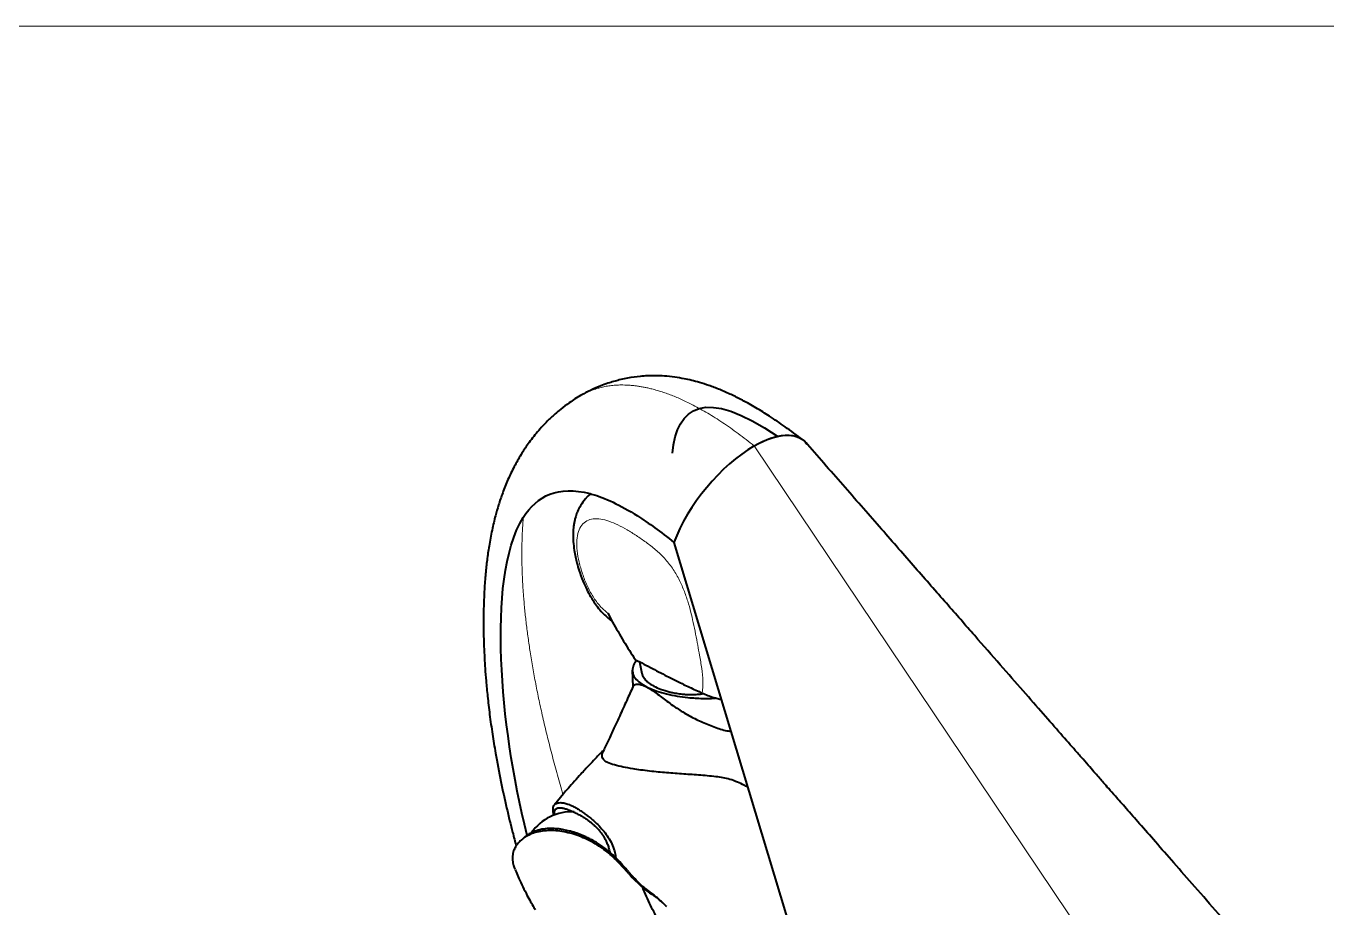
# Model space of a CAD drawing. Header units: millimetres. Extents: x 19 to 296, y 1 to 200.
# Drawn here: x 164.7 to 247.7, y 143.8 to 200 of the extents above; entities that cross this region are included whole.
import ezdxf

# ---------------------------------------------------------------- set-up
doc = ezdxf.new("R2010")
doc.units = ezdxf.units.MM
doc.header["$LTSCALE"] = 12.7
for name, color, linetype, lineweight in [('BORDER_FRAME', 7, 'Continuous', 15), ('TANGENT_LINES', 7, 'Continuous', 15), ('Visible', 7, 'Continuous', 40)]:
    doc.layers.add(name, color=color, linetype=linetype, lineweight=lineweight)

msp = doc.modelspace()

# ---------------------------------------------------------------- linework, layer by layer
at = {"layer": 'BORDER_FRAME'}
msp.add_line((19.474, 200), (296.474, 200), dxfattribs=at)
at = {"layer": 'TANGENT_LINES'}
msp.add_line((211.145, 173.22), (232.897, 140.876), dxfattribs=at)
msp.add_arc((201.379, 168.991), 1.306, 117.4431, 136.23496, dxfattribs=at)
for points, degree, knots in [([(200.071, 176.429), (200.092, 176.442), (200.113, 176.454), (200.135, 176.466), (200.156, 176.478), (200.178, 176.489), (200.195, 176.499), (200.213, 176.508), (200.23, 176.517), (200.248, 176.527), (200.265, 176.536), (201.768, 177.316), (203.625, 177.455), (205.824, 176.873), (208.343, 175.488), (211.145, 173.22)], 5, [0.08481352, 0.08481352, 0.08481352, 0.08481352, 0.08481352, 0.08481352, 0.08602579, 0.08602579, 0.08602579, 0.08602579, 0.08602579, 0.08700812, 0.08700812, 0.08700812, 0.08700812, 0.08700812, 0.17083931, 0.17083931, 0.17083931, 0.17083931, 0.17083931, 0.17083931]), ([(201.816, 162.552), (201.645, 162.696), (201.293, 162.992), (200.853, 163.616), (200.481, 164.316), (200.188, 165.058), (199.975, 165.805), (199.845, 166.53), (199.814, 167.199), (199.91, 167.762), (200.132, 168.19), (200.47, 168.46), (200.887, 168.592), (201.37, 168.579), (201.899, 168.429), (202.46, 168.188), (203.046, 167.874), (203.647, 167.503), (204.256, 167.08), (204.866, 166.612), (205.448, 166.068), (205.945, 165.432), (206.351, 164.742), (206.669, 164.036), (206.923, 163.297), (207.127, 162.589), (207.424, 161.21), (207.658, 159.906), (207.806, 159.046), (207.904, 158.214), (207.858, 157.707), (207.836, 157.459)], 3, [0, 0, 0, 0, 0.033289, 0.068467, 0.104534, 0.140669, 0.176336, 0.211074, 0.244127, 0.274517, 0.302159, 0.32826, 0.354628, 0.382489, 0.412377, 0.444, 0.47697, 0.510977, 0.545797, 0.581276, 0.617318, 0.653623, 0.689756, 0.725471, 0.760665, 0.795362, 0.843494, 0.890592, 0.928271, 0.964865, 1, 1, 1, 1])]:
    msp.add_open_spline(points, degree=degree, knots=knots, dxfattribs=at)
msp.add_open_spline([(198.954, 151.018), (197.737, 155.123), (196.853, 159.023), (196.328, 162.636), (196.183, 165.874), (196.426, 168.649)], degree=5, dxfattribs=at)
at = {"layer": 'Visible'}
for p, q in [((200.071, 176.429), (199.716, 176.214)), ((200.189, 176.496), (200.071, 176.429)), ((200.282, 176.548), (200.189, 176.496)), ((214.545, 173.317), (214.456, 173.419)), ((200.436, 169.894), (200.378, 169.83)), ((206.03, 167.068), (218.782, 124.73)), ((201.816, 162.552), (202.119, 161.99)), ((203.581, 159.589), (203.976, 159.38)), ((203.835, 159.456), (203.993, 158.705)), ((203.377, 158.914), (203.408, 157.856)), ((203.43, 157.903), (203.409, 157.856)), ((207.822, 157.413), (207.915, 157.427)), ((207.836, 157.459), (207.911, 157.426)), ((208.968, 157.08), (209.039, 157.068)), ((201.574, 153.853), (201.501, 153.693)), ((198.986, 151.032), (198.407, 150.337)), ((198.545, 148.806), (198.473, 148.812)), ((196.664, 148.389), (196.524, 148.281)), ((203.194, 145.994), (203.16, 145.933)), ((204.751, 144.544), (204.686, 144.632))]:
    msp.add_line(p, q, dxfattribs=at)
for centre, radius, start, end in [((206.917, 164.113), 8.684, 135.77245, 138.20918), ((229.924, 177.276), 31.73, 208.79958, 213.87648), ((210.278, 162.752), 5.828, 246.04058, 254.03391), ((209.642, 160.618), 3.602, 254.42781, 259.21457), ((199.518, 146.741), 3.15, 87.16982, 145.10873), ((197.882, 146.66), 2.115, 116.79717, 125.16595), ((197.674, 142.322), 6.56, 44.93781, 49.42052), ((195.229, 139.881), 10.015, 42.13798, 44.94331), ((211.079, 152.988), 10.605, 221.6966, 228.44798), ((210.298, 153.016), 10.127, 231.86275, 236.78374), ((200.229, 138.425), 7.608, 47.91751, 53.53368), ((200.99, 139.279), 6.465, 44.8589, 47.85126)]:
    msp.add_arc(centre, radius, start, end, dxfattribs=at)
at = {"layer": 'Visible', "extrusion": (0, 0, -1)}
for end_param in [3.257089, 3.224893]:
    msp.add_ellipse((210.253, 168.607), major_axis=(-4.03, -4.98), ratio=0.452361, start_param=2.274929, end_param=end_param, dxfattribs=at)
at = {"layer": 'Visible'}
msp.add_ellipse((210.253, 168.607), major_axis=(4.03, 4.98), ratio=0.452361, start_param=0.866663, end_param=2.216145, dxfattribs=at)
msp.add_ellipse((210.253, 168.607), major_axis=(4.03, 4.98), ratio=0.452361, start_param=0.866663, end_param=2.216145, dxfattribs=at)
for points, degree in [([(119.177, 174.538), (196.233, 159.062), (204.53, 61.552), (50.993, 92.388), (41.133, 208.268), (88.415, 198.771)], 5), ([(205.933, 172.759), (206.244, 175.759), (207.958, 177.014), (212.649, 173.832)], 3)]:
    msp.add_open_spline(points, degree=degree, dxfattribs=at)
for points, knots in [([(214.254, 173.61), (213.872, 173.895), (213.139, 174.442), (212.143, 175.111), (211.277, 175.649), (210.402, 176.139), (209.693, 176.492), (208.959, 176.818), (208.271, 177.078), (207.678, 177.267), (207.164, 177.402), (206.673, 177.509), (206.081, 177.611), (205.428, 177.681), (204.847, 177.702), (204.331, 177.69), (203.856, 177.659), (203.074, 177.559), (202.284, 177.364), (201.918, 177.252), (201.454, 177.094), (200.841, 176.84), (200.467, 176.644), (200.282, 176.548)], [0, 0, 0, 0, 0.067271, 0.129307, 0.186746, 0.243301, 0.293944, 0.344645, 0.393505, 0.438211, 0.479292, 0.519338, 0.563358, 0.609595, 0.653049, 0.693227, 0.73216, 0.783135, 0.834356, 0.869213, 0.908267, 0.954748, 1, 1, 1, 1]), ([(199.716, 176.214), (199.599, 176.139), (199.34, 175.972), (198.809, 175.573), (198.461, 175.277), (198.189, 175.028), (197.93, 174.783), (197.294, 174.107), (196.73, 173.367), (196.269, 172.671), (195.832, 171.902), (195.438, 171.079), (195.102, 170.241), (194.841, 169.457), (194.638, 168.753), (194.419, 167.842), (194.233, 166.834), (194.108, 165.944), (194.012, 165.062), (193.937, 164.065), (193.895, 163.045), (193.882, 162.124), (193.887, 161.328), (193.91, 160.445), (193.946, 159.696), (193.986, 159.028), (194.048, 158.214), (194.141, 157.236), (194.272, 156.099), (194.454, 154.815), (194.647, 153.614), (194.991, 151.785), (195.341, 150.189), (195.727, 148.617), (195.893, 147.998), (195.964, 147.732)], [0, 0, 0, 0, 0.021362, 0.047504, 0.069434, 0.088237, 0.107207, 0.137818, 0.169288, 0.198407, 0.228409, 0.25908, 0.289605, 0.318549, 0.345849, 0.376825, 0.409416, 0.439719, 0.469751, 0.501819, 0.534344, 0.564963, 0.593585, 0.623662, 0.651362, 0.677381, 0.706122, 0.737869, 0.772328, 0.808495, 0.844058, 0.887435, 0.929338, 0.969763, 1, 1, 1, 1]), ([(242.202, 141.741), (241.727, 142.283), (240.766, 143.379), (239.268, 145.088), (237.936, 146.606), (236.758, 147.95), (235.742, 149.11), (234.899, 150.072), (234.202, 150.867), (233.773, 151.355), (233.434, 151.742), (233.189, 152.022), (232.898, 152.354), (232.546, 152.756), (232.111, 153.253), (231.614, 153.819), (230.667, 154.9), (229.582, 156.138), (228.291, 157.611), (226.834, 159.274), (225.2, 161.14), (223.392, 163.204), (221.411, 165.467), (219.261, 167.924), (216.941, 170.575), (215.348, 172.398), (214.545, 173.317)], [0, 0, 0, 0, 0.048815, 0.098707, 0.145816, 0.189972, 0.230966, 0.268536, 0.30234, 0.328976, 0.352294, 0.372364, 0.394079, 0.418321, 0.444851, 0.473484, 0.512764, 0.555608, 0.601731, 0.650907, 0.702947, 0.75769, 0.814999, 0.87475, 0.936836, 1, 1, 1, 1]), ([(196.662, 148.386), (195.744, 152.154), (194.599, 159.51), (195.162, 166.659), (196.422, 168.658), (197.299, 170.05), (198.654, 170.719), (200.681, 170.178), (200.713, 170.169), (200.745, 170.161), (200.778, 170.151), (201.63, 169.91), (202.599, 169.459), (203.699, 168.762), (204.418, 168.306), (205.194, 167.744), (206.03, 167.068)], [0.7920338, 0.7920338, 0.7920338, 0.7920338, 0.8594375, 0.9237258, 0.9237258, 0.9237258, 0.9684925, 0.9684925, 0.9684925, 0.9691979, 0.9691979, 0.9691979, 0.9878174, 0.9878174, 0.9878174, 1, 1, 1, 1]), ([(200.401, 169.857), (200.283, 169.705), (200.065, 169.424), (199.888, 169.061), (199.765, 168.727), (199.704, 168.498), (199.659, 168.286), (199.623, 168.026), (199.596, 167.729), (199.601, 167.122), (199.668, 166.588), (199.75, 166.145), (199.843, 165.752), (199.989, 165.236), (200.215, 164.614), (200.45, 164.09), (200.671, 163.682), (200.791, 163.482), (200.965, 163.207), (201.241, 162.836), (201.549, 162.484), (202.112, 162.008), (202.124, 161.999), (202.126, 161.998)], [0, 0, 0, 0, 0.056511, 0.105005, 0.150034, 0.186791, 0.221948, 0.26025, 0.301878, 0.361035, 0.417848, 0.468302, 0.516217, 0.571835, 0.634063, 0.692694, 0.743645, 0.779968, 0.822753, 0.873446, 0.930418, 0.992961, 1, 1, 1, 1]), ([(203.663, 159.544), (203.586, 159.454), (203.437, 159.28), (203.374, 158.937), (203.377, 158.898), (203.378, 158.888)], [0, 0, 0, 0, 0.438147, 0.852428, 1, 1, 1, 1]), ([(203.976, 159.38), (204.147, 159.29), (204.548, 159.079), (205.59, 158.537), (206.261, 158.2), (207.032, 157.823), (207.565, 157.582), (207.836, 157.459)], [0, 0, 0, 0, 0.173341, 0.406922, 0.597985, 0.795737, 1, 1, 1, 1]), ([(203.378, 158.888), (203.39, 158.799), (203.416, 158.61), (203.624, 158.309), (203.955, 158.037), (204.405, 157.789), (204.94, 157.576), (205.568, 157.398), (206.217, 157.266), (206.917, 157.175), (207.382, 157.137), (207.864, 157.112), (208.322, 157.113), (208.569, 157.133), (208.685, 157.143)], [0, 0, 0, 0, 0.062419, 0.133334, 0.211529, 0.296957, 0.387816, 0.484162, 0.582615, 0.682647, 0.764544, 0.847214, 0.928285, 1, 1, 1, 1]), ([(203.993, 158.705), (203.996, 158.688), (204.005, 158.635), (204.141, 158.37), (204.26, 158.255), (204.402, 158.118), (204.773, 157.881), (205.155, 157.708), (205.721, 157.537), (205.939, 157.49), (206.285, 157.424), (206.647, 157.385), (206.877, 157.369), (207.23, 157.364), (207.496, 157.374), (207.808, 157.411), (207.82, 157.413), (207.822, 157.413)], [0, 0, 0, 0, 0.033701, 0.104141, 0.158282, 0.214954, 0.300191, 0.388636, 0.487283, 0.549913, 0.626648, 0.705514, 0.769039, 0.844723, 0.917763, 0.987527, 1, 1, 1, 1]), ([(203.409, 157.856), (203.283, 157.577), (203.022, 156.999), (202.574, 156.014), (202.253, 155.32), (201.89, 154.539), (201.678, 154.077), (201.574, 153.853)], [0, 0, 0, 0, 0.208016, 0.429215, 0.617615, 0.814185, 1, 1, 1, 1]), ([(203.418, 157.877), (203.418, 157.879), (203.418, 157.891), (203.559, 158.04), (203.693, 158.033), (203.893, 158.019), (204.139, 157.928), (204.428, 157.776), (204.757, 157.559), (205.089, 157.317), (205.788, 156.785), (206.488, 156.307), (207.268, 155.86), (208.047, 155.512), (208.874, 155.195), (209.294, 155.075), (209.542, 155.033), (209.66, 155.012)], [0, 0, 0, 0, 0.010021, 0.054602, 0.093232, 0.138806, 0.191908, 0.251621, 0.315864, 0.382654, 0.479254, 0.57673, 0.674394, 0.772017, 0.869344, 0.937803, 1, 1, 1, 1]), ([(201.572, 153.846), (201.57, 153.845), (201.561, 153.836), (201.29, 153.562), (201.009, 153.272), (200.572, 152.812), (200.102, 152.308), (199.301, 151.404), (199.074, 151.136), (198.986, 151.032)], [0, 0, 0, 0, 0.020283, 0.142693, 0.284337, 0.446169, 0.625953, 0.855335, 1, 1, 1, 1]), ([(210.732, 151.467), (210.686, 151.493), (210.542, 151.574), (209.682, 151.974), (208.841, 152.124), (207.732, 152.224), (206.656, 152.293), (205.557, 152.377), (204.5, 152.469), (203.436, 152.623), (202.816, 152.735), (202.243, 152.863), (201.795, 153.006), (201.524, 153.212), (201.427, 153.428), (201.48, 153.652), (201.496, 153.684), (201.501, 153.693)], [0, 0, 0, 0, 0.038596, 0.121373, 0.204195, 0.294944, 0.385713, 0.476452, 0.566969, 0.656515, 0.725605, 0.791608, 0.851263, 0.900569, 0.942185, 0.982352, 1, 1, 1, 1]), ([(198.358, 149.655), (198.352, 149.698), (198.34, 149.787), (198.324, 149.936), (198.321, 150.081), (198.333, 150.184), (198.365, 150.281), (198.391, 150.317), (198.403, 150.333)], [0, 0, 0, 0, 0.179791, 0.372389, 0.560548, 0.720142, 0.875559, 1, 1, 1, 1]), ([(198.403, 150.333), (198.42, 150.352), (198.461, 150.398), (198.62, 150.465), (198.819, 150.478), (199.07, 150.445), (199.345, 150.357), (199.653, 150.209), (199.873, 150.08), (200.088, 149.945), (200.328, 149.78), (200.541, 149.623), (200.794, 149.418), (201.017, 149.223), (201.352, 148.895), (201.647, 148.55), (201.913, 148.163), (202.127, 147.75), (202.27, 147.298), (202.306, 147.066), (202.323, 146.96)], [0, 0, 0, 0, 0.028899, 0.069727, 0.114962, 0.165183, 0.219718, 0.278493, 0.329318, 0.379796, 0.433829, 0.486091, 0.542705, 0.597987, 0.666371, 0.734879, 0.803462, 0.872575, 0.941566, 1, 1, 1, 1]), ([(198.42, 149.686), (198.418, 149.699), (198.415, 149.735), (198.416, 149.9), (198.442, 149.982), (198.481, 150.05), (198.543, 150.105), (198.623, 150.132), (198.633, 150.135), (198.636, 150.135)], [0, 0, 0, 0, 0.1157, 0.331283, 0.491164, 0.635655, 0.792932, 0.943963, 1, 1, 1, 1]), ([(198.636, 150.135), (198.649, 150.138), (198.679, 150.145), (198.766, 150.149), (198.852, 150.145), (199.065, 150.104), (199.198, 150.056), (199.265, 150.032)], [0, 0, 0, 0, 0.121689, 0.28849, 0.460871, 0.7279, 1, 1, 1, 1]), ([(199.265, 150.032), (199.275, 150.028), (199.306, 150.017), (199.446, 149.961), (199.581, 149.901), (199.641, 149.873), (199.667, 149.861)], [0, 0, 0, 0, 0.154833, 0.456336, 0.764045, 1, 1, 1, 1]), ([(199.667, 149.861), (199.684, 149.853), (199.73, 149.831), (199.907, 149.744), (200.128, 149.622), (200.346, 149.489), (200.559, 149.343), (200.72, 149.221), (200.881, 149.087), (201.022, 148.957), (201.181, 148.795), (201.316, 148.638), (201.444, 148.47), (201.561, 148.292), (201.662, 148.108), (201.741, 147.943), (201.831, 147.713), (201.9, 147.489), (201.94, 147.312), (201.941, 147.305), (201.942, 147.304)], [0, 0, 0, 0, 0.032669, 0.089061, 0.15474, 0.220145, 0.285274, 0.343221, 0.401494, 0.458134, 0.519061, 0.577893, 0.636719, 0.69639, 0.754801, 0.809777, 0.873194, 0.939062, 0.990667, 1, 1, 1, 1]), ([(203.16, 145.933), (203.041, 146.065), (202.803, 146.33), (202.447, 146.72), (202.055, 147.101), (201.65, 147.444), (200.78, 148.029), (199.805, 148.419), (199.283, 148.56), (198.758, 148.66), (198.251, 148.702), (197.753, 148.684), (197.292, 148.603), (196.882, 148.467), (196.523, 148.272), (196.381, 148.158), (196.318, 148.108)], [0, 0, 0, 0, 0.070648, 0.141314, 0.211758, 0.282014, 0.381592, 0.481398, 0.552244, 0.621936, 0.691198, 0.759494, 0.825524, 0.889496, 0.950976, 1, 1, 1, 1]), ([(198.473, 148.812), (198.419, 148.815), (198.289, 148.824), (197.925, 148.821), (197.491, 148.765), (197.077, 148.623), (196.969, 148.568), (196.928, 148.548)], [0, 0, 0, 0, 0.152614, 0.369694, 0.617477, 0.855882, 1, 1, 1, 1]), ([(199.73, 148.554), (199.73, 148.554), (199.726, 148.555), (199.632, 148.586), (199.556, 148.609), (199.434, 148.644), (199.416, 148.648), (199.277, 148.687), (198.922, 148.759), (198.813, 148.776), (198.587, 148.803), (198.554, 148.805), (198.545, 148.806)], [0, 0, 0, 0, 0.017918, 0.111847, 0.213446, 0.322128, 0.363892, 0.479989, 0.672266, 0.789252, 0.93622, 1, 1, 1, 1]), ([(201.942, 147.304), (201.882, 147.355), (201.73, 147.485), (201.229, 147.85), (200.8, 148.09), (200.681, 148.152), (200.548, 148.219), (200.414, 148.283), (200.258, 148.353), (200.122, 148.412), (199.928, 148.485), (199.924, 148.486), (199.885, 148.501), (199.795, 148.532), (199.75, 148.547), (199.73, 148.554)], [0, 0, 0, 0, 0.098639, 0.252112, 0.385755, 0.45433, 0.525974, 0.600553, 0.677944, 0.758031, 0.840707, 0.853279, 0.889301, 0.949711, 1, 1, 1, 1]), ([(195.968, 147.716), (195.921, 147.637), (195.823, 147.472), (195.732, 147.144), (195.72, 146.816), (195.794, 146.464), (195.857, 146.309), (195.885, 146.238)], [0, 0, 0, 0, 0.191424, 0.399676, 0.608145, 0.822998, 1, 1, 1, 1]), ([(196.318, 148.108), (196.294, 148.089), (196.228, 148.036), (195.998, 147.767), (195.974, 147.727), (195.968, 147.716)], [0, 0, 0, 0, 0.294061, 0.79887, 1, 1, 1, 1]), ([(196.526, 148.283), (196.491, 148.253), (196.421, 148.195), (196.352, 148.136), (196.317, 148.107)], [0, 0, 0, 0, 0.499955, 1, 1, 1, 1]), ([(195.894, 146.217), (195.938, 146.111), (196.055, 145.826), (196.521, 144.813), (196.974, 143.996), (197.128, 143.74), (197.188, 143.64)], [0, 0, 0, 0, 0.191327, 0.514213, 0.811235, 1, 1, 1, 1]), ([(203.194, 145.994), (203.194, 145.994), (203.194, 145.994), (203.193, 145.995), (203.191, 145.998), (203.181, 146.009), (203.143, 146.052), (203.017, 146.194), (202.755, 146.492), (202.683, 146.571), (202.656, 146.6)], [0, 0, 0, 0, 0.006603, 0.024993, 0.055566, 0.114972, 0.232045, 0.464752, 0.800522, 1, 1, 1, 1]), ([(203.194, 145.994), (203.45, 145.714), (203.882, 145.241), (204.273, 144.933), (204.548, 144.733), (204.686, 144.632)], [0, 0, 0, 0, 0.419586, 0.708406, 1, 1, 1, 1]), ([(208.616, 135.1), (208.547, 135.271), (208.413, 135.604), (208.222, 136.067), (208.06, 136.432), (207.798, 136.975), (207.575, 137.427), (207.364, 137.854), (207.191, 138.2), (207, 138.585), (206.814, 138.96), (206.644, 139.304), (206.461, 139.679), (206.278, 140.055), (206.029, 140.575), (205.841, 140.976), (205.709, 141.266), (205.545, 141.647), (205.38, 142.073), (205.227, 142.484), (205.071, 142.871), (204.816, 143.409), (204.524, 143.919), (204.271, 144.496), (204.119, 144.867), (204.044, 145.051)], [0, 0, 0, 0, 0.046942, 0.091227, 0.131398, 0.180228, 0.225841, 0.26907, 0.308445, 0.349819, 0.390775, 0.430019, 0.470413, 0.511659, 0.559943, 0.602017, 0.637353, 0.67787, 0.720966, 0.762571, 0.803474, 0.852009, 0.900939, 0.951028, 1, 1, 1, 1]), ([(205.175, 144.214), (205.156, 144.232), (205.137, 144.249), (205.118, 144.267), (205.026, 144.351), (204.884, 144.474), (204.736, 144.593), (204.686, 144.632)], [0.93624263, 0.93624263, 0.93624263, 0.93624263, 0.94411542, 0.94411542, 0.94411542, 0.98156408, 1, 1, 1, 1]), ([(205.339, 144.062), (205.309, 144.089), (205.257, 144.137), (205.219, 144.173), (205.202, 144.189)], [0, 0, 0, 0, 0.552982, 1, 1, 1, 1])]:
    msp.add_open_spline(points, degree=3, knots=knots, dxfattribs=at)

doc.saveas('drawing.dxf')
